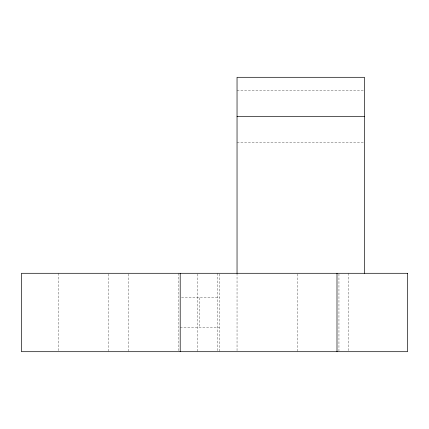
<?xml version="1.0" encoding="UTF-8"?>
<svg xmlns="http://www.w3.org/2000/svg" width="429" height="429" viewBox="0 0 429 429"><rect width="100%" height="100%" fill="white"/><g stroke="black" fill="none" stroke-linecap="round" stroke-linejoin="round"><path stroke-width="0.32" stroke-dasharray="2.15 1.61" d="M237.039 90.535L363.787 90.535M237.039 142.476L363.787 142.476M181.51 297.796L219.401 297.796M180.201 327.193L219.401 327.193M348.756 273.294L348.756 351.024M338.953 273.965L338.953 351.024M297.796 273.965L297.796 351.694M237.039 273.294L237.039 351.024M219.401 273.965L219.401 351.694M217.439 273.294L217.439 351.024M199.801 297.796L199.801 327.193M197.839 273.965L197.839 351.694M178.244 273.294L178.244 351.024M128.266 273.965L128.266 351.694M108.666 273.965L108.666 351.694M58.687 273.294L58.687 351.024"/><path stroke-width="0.64" d="M237.039 116.506L364.457 116.506M364.457 273.294L364.457 77.306L237.039 77.306L237.039 273.294M336.996 273.294L336.996 351.694M180.201 273.294L180.201 351.694M407.55 273.294L21.45 273.294L21.45 351.694L407.55 351.694L407.55 273.294"/></g></svg>
